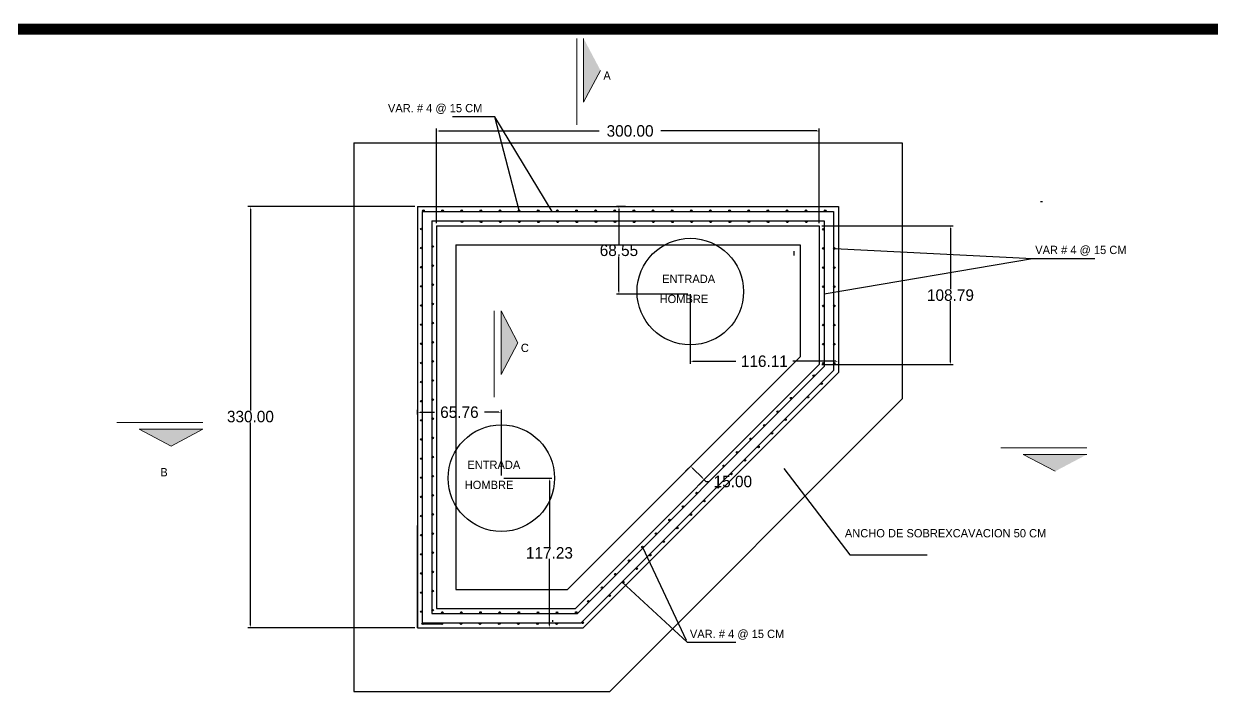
# Model space of a CAD drawing. Header units: centimetres. Extents: x 96 to 420531, y -3168 to 2218.
# Drawn here: x 1027 to 1959, y 1689 to 2218 of the extents above; entities that cross this region are included whole.
import ezdxf

# ---------------------------------------------------------------- set-up
doc = ezdxf.new("R2010")
doc.units = ezdxf.units.CM
doc.header["$LTSCALE"] = 10
doc.header["$MEASUREMENT"] = 0
doc.layers.get('DEFPOINTS').update_dxf_attribs({"color": 2, "linetype": 'CONTINUOUS'})
for name, color, linetype in [('acero', 7, 'CONTINUOUS'), ('DIM', 7, 'CONTINUOUS'), ('Ductos', 30, 'CONTINUOUS'), ('MARCO', 7, 'CONTINUOUS'), ('REGISTRO', 1, 'CONTINUOUS'), ('TEXTOS', 7, 'CONTINUOUS'), ('VARILLAS', 30, 'CONTINUOUS')]:
    doc.layers.add(name, color=color, linetype=linetype)
doc.styles.get("Standard").update_dxf_attribs({"font": ''})
doc.styles.get('Standard').set_extended_font_data('Zurich Ex BT')
doc.dimstyles.get("Standard").update_dxf_attribs({"dimtxt": 9, "dimasz": 2, "dimexe": 2, "dimexo": 2, "dimgap": 0.09, "dimtad": 0, "dimtih": 1, "dimtoh": 1, "dimzin": 0, "dimdsep": 46, "dimtxsty": 'Standard', "dimcen": 0.09, "dimadec": 0, "dimazin": 0, "dimtfac": 1, "dimtofl": 0, "dimtmove": 0, "dimatfit": 3, "dimfxl": 0, "dimtolj": 1, "dimtzin": 0, "dimarcsym": 0})

# ---------------------------------------------------------------- blocks, each defined once
blk = doc.blocks.new('*D10')
at = {"layer": 'DEFPOINTS', "color": 0}
for p in [(1336.16, 2074.59), (1205.2, 1744.59), (1336.16, 1744.59)]:
    blk.add_point(p, dxfattribs=at)
at = {"layer": 'DIM', "color": 0, "lineweight": -2}
for p, q in [((1334.16, 2074.59), (1203.2, 2074.59)), ((1205.2, 2072.59), (1205.2, 1914.71)), ((1205.2, 1746.59), (1205.2, 1905.38)), ((1334.16, 1744.59), (1203.2, 1744.59))]:
    blk.add_line(p, q, dxfattribs=at)
at = {"layer": 'DIM', "color": 0}
for points in [[(1204.87, 2072.59), (1205.54, 2072.59), (1205.2, 2074.59)], [(1204.87, 1746.59), (1205.54, 1746.59), (1205.2, 1744.59)]]:
    blk.add_solid(points, dxfattribs=at)
at = {"layer": 'DIM', "color": 0, "insert": (1205.2, 1910.04), "char_height": 9, "attachment_point": 5}
blk.add_mtext('\\A1;330.00', dxfattribs=at)
blk = doc.blocks.new('*D11')
at = {"layer": 'DEFPOINTS', "color": 0}
for p in [(1651.16, 2133.87), (1351.16, 2059.59), (1651.16, 2059.59)]:
    blk.add_point(p, dxfattribs=at)
at = {"layer": 'DIM', "color": 0, "lineweight": -2}
for p, q in [((1351.16, 2061.59), (1351.16, 2135.87)), ((1353.16, 2133.87), (1478.61, 2133.87)), ((1649.16, 2133.87), (1527.06, 2133.87)), ((1651.16, 2061.59), (1651.16, 2135.87))]:
    blk.add_line(p, q, dxfattribs=at)
at = {"layer": 'DIM', "color": 0}
for points in [[(1353.16, 2134.2), (1353.16, 2133.53), (1351.16, 2133.87)], [(1649.16, 2134.2), (1649.16, 2133.53), (1651.16, 2133.87)]]:
    blk.add_solid(points, dxfattribs=at)
at = {"layer": 'DIM', "color": 0, "insert": (1502.84, 2133.87), "char_height": 9, "attachment_point": 5}
blk.add_mtext('\\A1;300.00', dxfattribs=at)
blk = doc.blocks.new('*D12')
at = {"layer": 'DEFPOINTS', "color": 0}
for p in [(1651.16, 2059.59), (1651.16, 1950.8), (1754.01, 1950.8)]:
    blk.add_point(p, dxfattribs=at)
at = {"layer": 'DIM', "color": 0, "lineweight": -2}
for p, q in [((1653.16, 2059.59), (1756.01, 2059.59)), ((1754.01, 2057.59), (1754.01, 2009.86)), ((1754.01, 1952.8), (1754.01, 2000.53)), ((1653.16, 1950.8), (1756.01, 1950.8))]:
    blk.add_line(p, q, dxfattribs=at)
at = {"layer": 'DIM', "color": 0}
for points in [[(1753.67, 2057.59), (1754.34, 2057.59), (1754.01, 2059.59)], [(1753.67, 1952.8), (1754.34, 1952.8), (1754.01, 1950.8)]]:
    blk.add_solid(points, dxfattribs=at)
at = {"layer": 'DIM', "color": 0, "insert": (1754.01, 2005.2), "char_height": 9, "attachment_point": 5}
blk.add_mtext('\\A1;108.79', dxfattribs=at)
blk = doc.blocks.new('*D13')
at = {"layer": 'DEFPOINTS', "color": 0}
for p in [(1544.94, 1865.8), (1555.55, 1855.2), (1560.92, 1860.57)]:
    blk.add_point(p, dxfattribs=at)
at = {"layer": 'DIM', "color": 0, "lineweight": -2}
for p, q in [((1546.36, 1867.22), (1551.73, 1872.59)), ((1551.73, 1869.76), (1559.51, 1861.98)), ((1556.96, 1856.61), (1562.34, 1861.98)), ((1560.92, 1860.57), (1562.34, 1859.16)), ((1562.34, 1859.16), (1564.34, 1859.16))]:
    blk.add_line(p, q, dxfattribs=at)
at = {"layer": 'DIM', "color": 0}
for points in [[(1551.97, 1870), (1551.49, 1869.53), (1550.32, 1871.18)], [(1559.74, 1862.22), (1559.27, 1861.75), (1560.92, 1860.57)]]:
    blk.add_solid(points, dxfattribs=at)
at = {"layer": 'DIM', "color": 0, "insert": (1583.4, 1859.16), "char_height": 9, "attachment_point": 5}
blk.add_mtext('\\A1;15.00', dxfattribs=at)
blk = doc.blocks.new('*D80')
at = {"layer": 'DEFPOINTS', "color": 0}
for p in [(1550.05, 2008.04), (1666.16, 2008.2), (1550.05, 1953.41)]:
    blk.add_point(p, dxfattribs=at)
at = {"layer": 'DIM', "color": 0, "lineweight": -2}
for p, q in [((1550.05, 2006.04), (1550.05, 1951.41)), ((1666.16, 2006.2), (1666.16, 1951.41)), ((1552.05, 1953.41), (1585.87, 1953.41)), ((1664.16, 1953.41), (1630.34, 1953.41))]:
    blk.add_line(p, q, dxfattribs=at)
at = {"layer": 'DIM', "color": 0}
for points in [[(1552.05, 1953.75), (1552.05, 1953.08), (1550.05, 1953.41)], [(1664.16, 1953.75), (1664.16, 1953.08), (1666.16, 1953.41)]]:
    blk.add_solid(points, dxfattribs=at)
at = {"layer": 'DIM', "color": 0, "insert": (1608.1, 1953.41), "char_height": 9, "attachment_point": 5}
blk.add_mtext('\\A1;116.11', dxfattribs=at)
blk = doc.blocks.new('*D81')
at = {"layer": 'DEFPOINTS', "color": 0}
for p in [(1501.16, 2074.59), (1494.1, 2006.04), (1550.05, 2006.04)]:
    blk.add_point(p, dxfattribs=at)
at = {"layer": 'DIM', "color": 0, "lineweight": -2}
for p, q in [((1499.16, 2074.59), (1492.1, 2074.59)), ((1494.1, 2072.59), (1494.1, 2044.99)), ((1494.1, 2008.04), (1494.1, 2035.64)), ((1548.05, 2006.04), (1492.1, 2006.04))]:
    blk.add_line(p, q, dxfattribs=at)
at = {"layer": 'DIM', "color": 0}
for points in [[(1493.76, 2072.59), (1494.43, 2072.59), (1494.1, 2074.59)], [(1493.76, 2008.04), (1494.43, 2008.04), (1494.1, 2006.04)]]:
    blk.add_solid(points, dxfattribs=at)
at = {"layer": 'DIM', "color": 0, "insert": (1494.1, 2040.32), "char_height": 9, "attachment_point": 5}
blk.add_mtext('\\A1;68.55', dxfattribs=at)
blk = doc.blocks.new('*D82')
at = {"layer": 'DEFPOINTS', "color": 0}
for p in [(1401.92, 1861.82), (1439.62, 1861.82), (1334.16, 1744.59)]:
    blk.add_point(p, dxfattribs=at)
at = {"layer": 'DIM', "color": 0, "lineweight": -2}
for p, q in [((1403.92, 1861.82), (1441.62, 1861.82)), ((1439.62, 1859.82), (1439.62, 1807.87)), ((1439.62, 1746.59), (1439.62, 1798.54)), ((1336.16, 1744.59), (1441.62, 1744.59))]:
    blk.add_line(p, q, dxfattribs=at)
at = {"layer": 'DIM', "color": 0}
for points in [[(1439.29, 1859.82), (1439.95, 1859.82), (1439.62, 1861.82)], [(1439.29, 1746.59), (1439.95, 1746.59), (1439.62, 1744.59)]]:
    blk.add_solid(points, dxfattribs=at)
at = {"layer": 'DIM', "color": 0, "insert": (1439.62, 1803.21), "char_height": 9, "attachment_point": 5}
blk.add_mtext('\\A1;117.23', dxfattribs=at)
blk = doc.blocks.new('*D83')
at = {"layer": 'DEFPOINTS', "color": 0}
for p in [(1401.92, 1913.47), (1336.16, 1909.59), (1401.92, 1861.82)]:
    blk.add_point(p, dxfattribs=at)
at = {"layer": 'DIM', "color": 0, "lineweight": -2}
for p, q in [((1336.16, 1911.59), (1336.16, 1915.47)), ((1338.16, 1913.47), (1349.39, 1913.47)), ((1399.92, 1913.47), (1388.69, 1913.47)), ((1401.92, 1863.82), (1401.92, 1915.47))]:
    blk.add_line(p, q, dxfattribs=at)
at = {"layer": 'DIM', "color": 0}
for points in [[(1338.16, 1913.81), (1338.16, 1913.14), (1336.16, 1913.47)], [(1399.92, 1913.81), (1399.92, 1913.14), (1401.92, 1913.47)]]:
    blk.add_solid(points, dxfattribs=at)
at = {"layer": 'DIM', "color": 0, "insert": (1369.04, 1913.47), "char_height": 9, "attachment_point": 5}
blk.add_mtext('\\A1;65.76', dxfattribs=at)
blk = doc.blocks.new('Marco-Reg')
at = {"layer": 'MARCO', "linetype": 'Continuous', "const_width": 8.47}
blk.add_lwpolyline([(3366.55, 100), (3366.55, 2213.65), (100, 2213.65), (100, 100)], close=True, dxfattribs=at)

msp = doc.modelspace()

# ---------------------------------------------------------------- linework, layer by layer
at = {"layer": 'acero'}
for centre in [(1550.046, 2008.041), (1401.918, 1861.824)]:
    msp.add_circle(centre, 41.75, dxfattribs=at)
at = {"layer": 'DIM'}
for p, q in [((1824.701, 2078.725), (1826.201, 2078.738)), ((1631.157, 2039.591), (1631.157, 2036.211)), ((1442.034, 1750.608), (1442.034, 1749.108))]:
    msp.add_line(p, q, dxfattribs=at)
at = {"layer": 'Ductos'}
msp.add_line((1340.239, 1747.744), (1355.239, 1747.744), dxfattribs=at)
at = {"layer": 'REGISTRO'}
for p, q in [((1286.157, 2124.591), (1286.157, 1694.591)), ((1286.157, 2124.591), (1716.157, 2124.591)), ((1716.157, 2124.591), (1716.157, 1923.88)), ((1336.157, 2074.591), (1336.157, 1744.591)), ((1336.157, 2074.591), (1336.157, 2054.591)), ((1336.157, 2074.591), (1666.157, 2074.591)), ((1666.157, 2074.591), (1666.157, 1944.591)), ((1351.157, 2059.591), (1351.157, 1759.591)), ((1351.157, 2059.591), (1651.157, 2059.591)), ((1651.157, 2059.591), (1651.157, 1950.804)), ((1366.157, 2044.591), (1366.157, 1774.591)), ((1366.157, 2044.591), (1636.157, 2044.591)), ((1636.157, 2044.591), (1636.157, 1957.017)), ((1453.731, 1774.591), (1636.157, 1957.017)), ((1459.944, 1759.591), (1651.157, 1950.804)), ((1466.157, 1744.591), (1666.157, 1944.591)), ((1486.868, 1694.591), (1716.157, 1923.88)), ((1336.157, 1744.591), (1336.157, 1824.591)), ((1366.157, 1774.591), (1453.731, 1774.591)), ((1336.157, 1744.591), (1336.157, 1764.591)), ((1351.157, 1759.591), (1459.944, 1759.591)), ((1336.157, 1744.591), (1466.157, 1744.591)), ((1286.157, 1694.591), (1486.868, 1694.591))]:
    msp.add_line(p, q, dxfattribs=at)
at = {"layer": 'TEXTOS', "color": 0, "lineweight": 5}
for p, q in [((1461.084, 2138.769), (1461.084, 2206.332)), ((1396.4, 1925.401), (1396.4, 1992.965)), ((1100.437, 1905.539), (1168.001, 1905.539)), ((1793.452, 1885.702), (1861.016, 1885.702))]:
    msp.add_line(p, q, dxfattribs=at)
at = {"layer": 'TEXTOS', "lineweight": 5}
for p, q in [((1466.397, 2156.383), (1466.397, 2206.332)), ((1479.622, 2181.358), (1466.397, 2156.383)), ((1401.714, 1992.965), (1414.938, 1967.99)), ((1401.714, 1943.015), (1401.714, 1992.965)), ((1414.938, 1967.99), (1401.714, 1943.015)), ((1143.026, 1887.001), (1118.051, 1900.225)), ((1118.051, 1900.225), (1168.001, 1900.225)), ((1168.001, 1900.225), (1143.026, 1887.001)), ((1836.041, 1867.164), (1811.066, 1880.388)), ((1811.066, 1880.388), (1861.016, 1880.388))]:
    msp.add_line(p, q, dxfattribs=at)
for points in [[(1466.397, 2156.383), (1466.397, 2206.332), (1479.622, 2181.358)], [(1401.714, 1943.015), (1401.714, 1992.965), (1414.938, 1967.99)], [(1118.051, 1900.225), (1168.001, 1900.225), (1143.026, 1887.001)], [(1811.066, 1880.388), (1861.016, 1880.388), (1836.041, 1867.164)]]:
    msp.add_solid(points, dxfattribs=at)
at = {"layer": 'VARILLAS'}
for p, q in [((1339.927, 2070.821), (1339.927, 1748.361)), ((1339.927, 2070.821), (1662.387, 2070.821)), ((1662.387, 2070.821), (1662.387, 1946.153)), ((1347.387, 2063.361), (1347.387, 1755.821)), ((1347.387, 2063.361), (1654.927, 2063.361)), ((1654.927, 2063.361), (1654.927, 1949.243)), ((1461.505, 1755.821), (1654.927, 1949.243)), ((1464.596, 1748.361), (1662.387, 1946.153)), ((1347.387, 1755.821), (1461.505, 1755.821)), ((1339.927, 1748.361), (1464.596, 1748.361))]:
    msp.add_line(p, q, dxfattribs=at)
for centre in [(1340.825, 2071.456), (1355.825, 2071.456), (1370.825, 2071.456), (1385.825, 2071.456), (1400.825, 2071.456), (1415.825, 2071.456), (1430.825, 2071.456), (1430.825, 2071.456), (1445.825, 2071.456), (1445.825, 2071.456), (1460.825, 2071.456), (1460.825, 2071.456), (1475.825, 2071.456), (1475.825, 2071.456), (1490.825, 2071.456), (1490.825, 2071.456), (1505.825, 2071.456), (1505.825, 2071.456), (1520.825, 2071.456), (1535.825, 2071.456), (1550.825, 2071.456), (1565.825, 2071.456), (1580.825, 2071.456), (1595.825, 2071.456), (1610.825, 2071.456), (1625.825, 2071.456), (1640.825, 2071.456), (1655.825, 2071.456), (1371.071, 2062.717), (1386.071, 2062.717), (1401.071, 2062.717), (1416.071, 2062.717), (1431.071, 2062.717), (1446.071, 2062.717), (1461.071, 2062.717), (1476.071, 2062.717), (1476.071, 2062.717), (1491.071, 2062.717), (1491.071, 2062.717), (1506.071, 2062.717), (1506.071, 2062.717), (1521.071, 2062.717), (1521.071, 2062.717), (1536.071, 2062.717), (1551.071, 2062.717), (1566.071, 2062.717), (1581.071, 2062.717), (1596.071, 2062.717), (1611.071, 2062.717), (1626.071, 2062.717), (1641.071, 2062.717), (1339.295, 2057.129), (1654.277, 2056.834), (1339.295, 2042.129), (1348.027, 2043.359), (1654.277, 2041.834), (1663.022, 2041.834), (1339.295, 2027.129), (1348.027, 2028.359), (1654.277, 2026.834), (1663.022, 2026.834), (1339.295, 2012.129), (1348.027, 2013.359), (1654.277, 2011.834), (1663.022, 2011.834), (1339.295, 1997.129), (1348.027, 1998.359), (1654.277, 1996.834), (1663.022, 1996.834), (1339.295, 1982.129), (1348.027, 1983.359), (1654.277, 1981.834), (1663.022, 1981.834), (1339.295, 1967.129), (1348.027, 1968.359), (1654.277, 1966.834), (1663.022, 1966.834), (1339.295, 1952.129), (1348.027, 1953.359), (1654.277, 1951.834), (1663.022, 1951.834), (1348.027, 1938.359), (1646.87, 1942.151), (1339.295, 1937.129), (1652.938, 1935.897), (1339.295, 1922.129), (1348.027, 1923.359), (1629.176, 1924.489), (1642.322, 1925.3), (1618.56, 1913.892), (1339.295, 1907.129), (1348.027, 1908.359), (1608.046, 1903.193), (1624.628, 1907.638), (1339.295, 1892.129), (1348.027, 1893.359), (1597.43, 1892.596), (1614.012, 1897.04), (1586.778, 1882.035), (1603.498, 1886.341), (1339.295, 1877.129), (1348.027, 1878.359), (1592.882, 1875.744), (1348.027, 1863.359), (1576.162, 1871.438), (1582.23, 1865.184), (1339.295, 1862.129), (1571.614, 1854.586), (1339.295, 1847.129), (1348.027, 1848.359), (1555.008, 1850.165), (1544.386, 1839.574), (1561.106, 1843.881), (1339.295, 1832.129), (1348.027, 1833.359), (1533.74, 1829.007), (1550.46, 1833.314), (1339.295, 1817.129), (1348.027, 1818.359), (1523.157, 1818.377), (1539.808, 1822.752), (1512.541, 1807.78), (1529.192, 1812.155), (1339.295, 1802.129), (1348.027, 1803.359), (1518.609, 1801.525), (1348.027, 1788.359), (1501.964, 1797.144), (1507.993, 1790.928), (1339.295, 1787.129), (1491.348, 1786.547), (1497.416, 1780.292), (1339.295, 1772.129), (1348.027, 1773.359), (1480.759, 1775.922), (1486.8, 1769.695), (1470.143, 1765.325), (1339.295, 1757.129), (1348.027, 1758.359), (1355.582, 1756.493), (1370.582, 1756.493), (1385.582, 1756.493), (1400.582, 1756.493), (1415.582, 1756.493), (1430.582, 1756.493), (1445.582, 1756.493), (1460.582, 1756.493), (1340.239, 1747.744), (1355.239, 1747.744), (1370.239, 1747.744), (1385.239, 1747.744), (1400.239, 1747.744), (1415.239, 1747.744), (1430.239, 1747.744), (1445.239, 1747.744), (1465.595, 1748.473)]:
    msp.add_circle(centre, 0.635, dxfattribs=at)

# ---------------------------------------------------------------- block references
at = {"layer": 'DIM'}
msp.add_blockref('Marco-Reg', (0, 0), dxfattribs=at)

# ---------------------------------------------------------------- texts
at = {"layer": 'TEXTOS', "color": 0, "lineweight": 5}
for s, p in [('A', (1481.885, 2174.023)), ('VAR. # 4 @ 15 CM', (1313.004, 2148.545)), ('VAR # 4 @ 15 CM', (1820.456, 2037.421)), ('ENTRADA', (1528.003, 2014.753)), ('HOMBRE', (1525.984, 1999.023)), ('C', (1417.201, 1960.655)), ('ENTRADA', (1375.229, 1869.038)), ('B', (1134.554, 1863.242)), ('HOMBRE', (1373.209, 1853.308)), ('ANCHO DE SOBREXCAVACION 50 CM ', (1671.228, 1815.406)), ('VAR. # 4 @ 15 CM', (1549.72, 1736.519))]:
    msp.add_text(s, height=6.5, dxfattribs=at).set_placement(p)

# ---------------------------------------------------------------- dimensions: what is measured, and where the dimension line sits
at = {"layer": 'DIM'}
dim = msp.add_linear_dim(base=(1651.157, 2133.868), p1=(1351.157, 2059.591), p2=(1651.157, 2059.591), dimstyle='Standard', dxfattribs=at)
dim.commit()
dim.dimension.update_dxf_attribs({"geometry": '*D11', "text_midpoint": (1502.837, 2133.868), "dimtype": 160})
for base, p1, p2, picture, middle in [((1205.204, 1744.591), (1336.157, 2074.591), (1336.157, 1744.591), '*D10', (1205.204, 1910.045)), ((1754.006, 1950.804), (1651.157, 2059.591), (1651.157, 1950.804), '*D12', (1754.006, 2005.198))]:
    dim = msp.add_linear_dim(base=base, p1=p1, p2=p2, angle=90, dimstyle='Standard', dxfattribs=at)
    dim.commit()
    dim.dimension.update_dxf_attribs({"geometry": picture, "text_midpoint": middle, "dimtype": 160})
for base, p1, p2, picture, middle in [((1494.097, 2006.041), (1501.157, 2074.591), (1550.046, 2006.041), '*D81', (1494.097, 2040.316)), ((1439.622, 1861.824), (1334.157, 1744.591), (1401.918, 1861.824), '*D82', (1439.622, 1803.208))]:
    dim = msp.add_linear_dim(base=base, p1=p1, p2=p2, angle=90, dimstyle='Standard', dxfattribs=at)
    dim.commit()
    dim.dimension.update_dxf_attribs({"geometry": picture, "text_midpoint": middle})
for base, p1, p2, picture, middle in [((1550.046, 1953.414), (1666.157, 2008.195), (1550.046, 2008.041), '*D80', (1608.102, 1953.414)), ((1401.918, 1913.474), (1336.157, 1909.591), (1401.918, 1861.824), '*D83', (1369.037, 1913.474))]:
    dim = msp.add_linear_dim(base=base, p1=p1, p2=p2, dimstyle='Standard', dxfattribs=at)
    dim.commit()
    dim.dimension.update_dxf_attribs({"geometry": picture, "text_midpoint": middle})
dim = msp.add_aligned_dim(p1=(1544.944, 1865.804), p2=(1555.551, 1855.198), distance=7.597, dimstyle='Standard', dxfattribs=at)
dim.commit()
dim.dimension.update_dxf_attribs({"geometry": '*D13', "text_midpoint": (1583.397, 1859.155)})

# ---------------------------------------------------------------- leaders
at = {"layer": 'TEXTOS'}
for points in [[(1415.825, 2071.456), (1396.768, 2144.864), (1363.686, 2144.864)], [(1441.779, 2070.682), (1396.768, 2144.864)], [(1663.022, 2041.834), (1818.398, 2033.863), (1867.248, 2033.863)], [(1654.927, 2006.302), (1818.398, 2033.863)], [(1623.278, 1869.401), (1675.167, 1801.836), (1735.868, 1801.836)], [(1512.541, 1807.78), (1546.751, 1734.933)], [(1496.607, 1780.434), (1547.655, 1733.289), (1585.62, 1733.289)]]:
    msp.add_leader(points, dimstyle='Standard', override={"dimgap": 0.09, "dimtad": 0}, dxfattribs=at)

doc.saveas('drawing.dxf')
